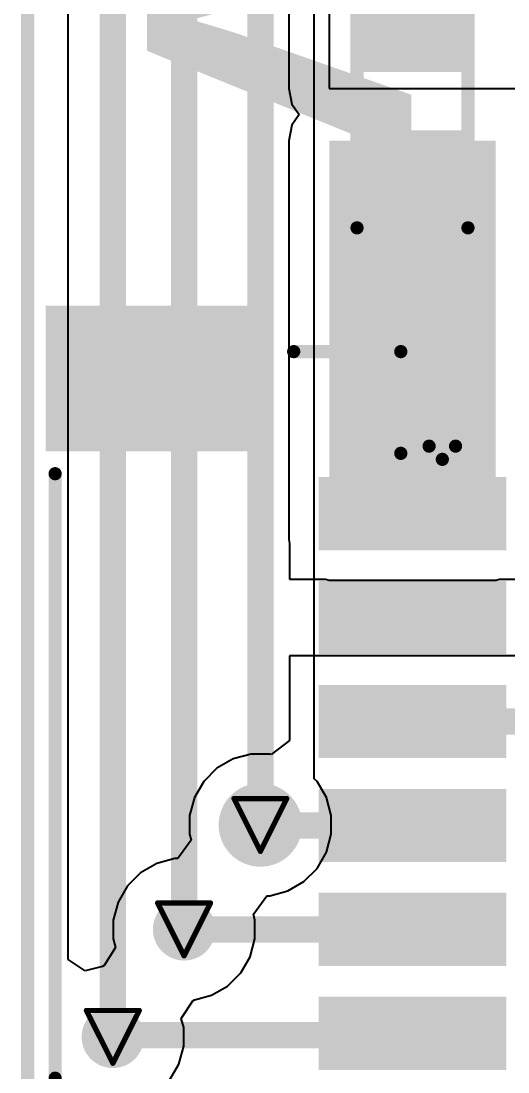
# Model space of a CAD drawing. Header units: inches. Extents: x -0.7 to 8.56, y -0.56 to 6.25.
# Drawn here: x -0.2718 to -0.0874, y 1.4007 to 1.7988 of the extents above; entities that cross this region are included whole.
import ezdxf

# ---------------------------------------------------------------- set-up
doc = ezdxf.new("R2010")
doc.units = ezdxf.units.IN
doc.header["$MEASUREMENT"] = 0
for name, color, linetype in [('Board Outline', 216, 'Continuous'), ('Bottom Layer', 5, 'Continuous'), ('Bottom Overlay', 54, 'Continuous'), ('Bottom Paste', 16, 'Continuous'), ('Bottom Solder', 6, 'Continuous'), ('Drill Drawing', 1, 'Continuous'), ('Top Layer', 1, 'Continuous'), ('Top Solder', 216, 'Continuous'), ('Via Holes', 16, 'Continuous')]:
    doc.layers.add(name, color=color, linetype=linetype)
doc.styles.add('Arial Black_Bold', font='', dxfattribs={"height": 0.2})
doc.styles.get('Arial Black_Bold').set_extended_font_data('Arial Black', bold=True)

# ---------------------------------------------------------------- blocks, each defined once
blk = doc.blocks.new('R___0603_B_69')
at = {"layer": 'Bottom Layer'}
for points in [[(-0.045, -0.0175), (-0.045, 0.0175), (-0.015, 0.0175), (-0.015, -0.0175)], [(0.015, -0.0175), (0.015, 0.0175), (0.045, 0.0175), (0.045, -0.0175)]]:
    blk.add_hatch(color=5, dxfattribs=at).paths.add_polyline_path(points)
at = {"layer": 'Bottom Paste'}
for points in [[(-0.045, -0.0175), (-0.045, 0.0175), (-0.015, 0.0175), (-0.015, -0.0175)], [(0.015, -0.0175), (0.015, 0.0175), (0.045, 0.0175), (0.045, -0.0175)]]:
    blk.add_hatch(color=16, dxfattribs=at).paths.add_polyline_path(points)
at = {"layer": 'Bottom Solder'}
for points in [[(-0.049, -0.0215), (-0.049, 0.0215), (-0.011, 0.0215), (-0.011, -0.0215)], [(0.011, -0.0215), (0.011, 0.0215), (0.049, 0.0215), (0.049, -0.0215)]]:
    blk.add_hatch(color=6, dxfattribs=at).paths.add_polyline_path(points)
at = {"layer": 'Bottom Overlay'}
for points in [[(0.048, 0.021, 0.005, 0.005, 0), (-0.048, 0.021, 0.005, 0.005, 0)], [(-0.048, 0.021, 0.005, 0.005, 0), (-0.048, -0.021, 0.005, 0.005, 0)], [(0.048, 0.021, 0.005, 0.005, 0), (0.048, -0.021, 0.005, 0.005, 0)], [(-0.048, -0.021, 0.005, 0.005, 0), (0.048, -0.021, 0.005, 0.005, 0)]]:
    blk.add_lwpolyline(points, format="xyseb", dxfattribs=at)
for points in [[(-0.04925, 0.021, 0.0025, 0.0025, 1), (-0.04675, 0.021, 0.0025, 0.0025, 1)], [(-0.04925, 0.021, 0.0025, 0.0025, 1), (-0.04675, 0.021, 0.0025, 0.0025, 1)], [(0.04675, 0.021, 0.0025, 0.0025, 1), (0.04925, 0.021, 0.0025, 0.0025, 1)], [(0.04675, 0.021, 0.0025, 0.0025, 1), (0.04925, 0.021, 0.0025, 0.0025, 1)], [(-0.04925, -0.021, 0.0025, 0.0025, 1), (-0.04675, -0.021, 0.0025, 0.0025, 1)], [(-0.04925, -0.021, 0.0025, 0.0025, 1), (-0.04675, -0.021, 0.0025, 0.0025, 1)], [(0.04675, -0.021, 0.0025, 0.0025, 1), (0.04925, -0.021, 0.0025, 0.0025, 1)], [(0.04675, -0.021, 0.0025, 0.0025, 1), (0.04925, -0.021, 0.0025, 0.0025, 1)]]:
    blk.add_lwpolyline(points, format="xyseb", close=True, dxfattribs=at)
blk = doc.blocks.new('V________T______B_70')
at = {"layer": 'Bottom Layer'}
for points in [[(-0.10827, 0.0812), (-0.08858, 0.0812), (-0.08858, 0.01821), (-0.10827, 0.01821)], [(-0.0689, 0.0812), (-0.04921, 0.0812), (-0.04921, 0.01821), (-0.0689, 0.01821)], [(-0.02953, 0.0812), (-0.00984, 0.0812), (-0.00984, 0.01821), (-0.02953, 0.01821)], [(0.00984, 0.0812), (0.02953, 0.0812), (0.02953, 0.01821), (0.00984, 0.01821)], [(0.04921, 0.0812), (0.0689, 0.0812), (0.0689, 0.01821), (0.04921, 0.01821)], [(0.08858, 0.0812), (0.10827, 0.0812), (0.10827, 0.01821), (0.08858, 0.01821)], [(-0.17323, -0.01427), (-0.12598, -0.01427), (-0.12598, -0.08514), (-0.17323, -0.08514)], [(0.12598, -0.01427), (0.17323, -0.01427), (0.17323, -0.08514), (0.12598, -0.08514)]]:
    blk.add_hatch(color=5, dxfattribs=at).paths.add_polyline_path(points)
at = {"layer": 'Bottom Paste'}
for points in [[(-0.10827, 0.0812), (-0.08858, 0.0812), (-0.08858, 0.01821), (-0.10827, 0.01821)], [(-0.0689, 0.0812), (-0.04921, 0.0812), (-0.04921, 0.01821), (-0.0689, 0.01821)], [(-0.02953, 0.0812), (-0.00984, 0.0812), (-0.00984, 0.01821), (-0.02953, 0.01821)], [(0.00984, 0.0812), (0.02953, 0.0812), (0.02953, 0.01821), (0.00984, 0.01821)], [(0.04921, 0.0812), (0.0689, 0.0812), (0.0689, 0.01821), (0.04921, 0.01821)], [(0.08858, 0.0812), (0.10827, 0.0812), (0.10827, 0.01821), (0.08858, 0.01821)], [(-0.17323, -0.01427), (-0.12598, -0.01427), (-0.12598, -0.08514), (-0.17323, -0.08514)], [(0.12598, -0.01427), (0.17323, -0.01427), (0.17323, -0.08514), (0.12598, -0.08514)]]:
    blk.add_hatch(color=16, dxfattribs=at).paths.add_polyline_path(points)
at = {"layer": 'Bottom Solder'}
for points in [[(-0.11227, 0.0852), (-0.08458, 0.0852), (-0.08458, 0.01421), (-0.11227, 0.01421)], [(-0.0729, 0.0852), (-0.04521, 0.0852), (-0.04521, 0.01421), (-0.0729, 0.01421)], [(-0.03353, 0.0852), (-0.00584, 0.0852), (-0.00584, 0.01421), (-0.03353, 0.01421)], [(0.00584, 0.0852), (0.03353, 0.0852), (0.03353, 0.01421), (0.00584, 0.01421)], [(0.04521, 0.0852), (0.0729, 0.0852), (0.0729, 0.01421), (0.04521, 0.01421)], [(0.08458, 0.0852), (0.11227, 0.0852), (0.11227, 0.01421), (0.08458, 0.01421)], [(-0.17723, -0.01027), (-0.12198, -0.01027), (-0.12198, -0.08914), (-0.17723, -0.08914)], [(0.12198, -0.01027), (0.17723, -0.01027), (0.17723, -0.08914), (0.12198, -0.08914)]]:
    blk.add_hatch(color=6, dxfattribs=at).paths.add_polyline_path(points)
at = {"layer": 'Bottom Overlay'}
for points in [[(-0.119, 0.061, 0.005, 0.005, 0), (-0.124, 0.066, 0.005, 0.005, 0)], [(-0.124, 0.056, 0.005, 0.005, 0), (-0.124, 0.066, 0.005, 0.005, 0)], [(-0.124, 0.056, 0.005, 0.005, 0), (-0.119, 0.061, 0.005, 0.005, 0)], [(-0.15981, 0.00474, 0.005, 0.005, 0), (-0.15981, 0.04528, 0.005, 0.005, 0)], [(-0.12128, 0.04528, 0.005, 0.005, 0), (-0.15981, 0.04528, 0.005, 0.005, 0)], [(0.15981, 0.04528, 0.005, 0.005, 0), (0.12128, 0.04528, 0.005, 0.005, 0)], [(0.15981, 0.00474, 0.005, 0.005, 0), (0.15981, 0.04528, 0.005, 0.005, 0)], [(0.11544, -0.08556, 0.005, 0.005, 0), (-0.11356, -0.08556, 0.005, 0.005, 0)]]:
    blk.add_lwpolyline(points, format="xyseb", dxfattribs=at)
for points in [[(-0.12525, 0.066, 0.0025, 0.0025, 1), (-0.12275, 0.066, 0.0025, 0.0025, 1)], [(-0.12525, 0.066, 0.0025, 0.0025, 1), (-0.12275, 0.066, 0.0025, 0.0025, 1)], [(-0.12025, 0.061, 0.0025, 0.0025, 1), (-0.11775, 0.061, 0.0025, 0.0025, 1)], [(-0.12025, 0.061, 0.0025, 0.0025, 1), (-0.11775, 0.061, 0.0025, 0.0025, 1)], [(-0.12525, 0.056, 0.0025, 0.0025, 1), (-0.12275, 0.056, 0.0025, 0.0025, 1)], [(-0.12525, 0.056, 0.0025, 0.0025, 1), (-0.12275, 0.056, 0.0025, 0.0025, 1)], [(-0.16106, 0.04528, 0.0025, 0.0025, 1), (-0.15856, 0.04528, 0.0025, 0.0025, 1)], [(-0.16106, 0.04528, 0.0025, 0.0025, 1), (-0.15856, 0.04528, 0.0025, 0.0025, 1)], [(0.12003, 0.04528, 0.0025, 0.0025, 1), (0.12253, 0.04528, 0.0025, 0.0025, 1)], [(0.15856, 0.04528, 0.0025, 0.0025, 1), (0.16106, 0.04528, 0.0025, 0.0025, 1)], [(0.15856, 0.04528, 0.0025, 0.0025, 1), (0.16106, 0.04528, 0.0025, 0.0025, 1)], [(-0.12253, 0.04528, 0.0025, 0.0025, 1), (-0.12003, 0.04528, 0.0025, 0.0025, 1)], [(-0.16106, 0.00474, 0.0025, 0.0025, 1), (-0.15856, 0.00474, 0.0025, 0.0025, 1)], [(0.15856, 0.00474, 0.0025, 0.0025, 1), (0.16106, 0.00474, 0.0025, 0.0025, 1)], [(-0.11481, -0.08556, 0.0025, 0.0025, 1), (-0.11231, -0.08556, 0.0025, 0.0025, 1)], [(0.11419, -0.08556, 0.0025, 0.0025, 1), (0.11669, -0.08556, 0.0025, 0.0025, 1)]]:
    blk.add_lwpolyline(points, format="xyseb", close=True, dxfattribs=at)

msp = doc.modelspace()

# ---------------------------------------------------------------- hatches: boundary and pattern name
at = {"layer": 'Bottom Layer'}
msp.add_hatch(color=5, dxfattribs=at).paths.add_polyline_path([(-0.15508, 1.60236), (-0.09209, 1.60236), (-0.09209, 1.75348), (-0.15508, 1.75348)])
h = msp.add_hatch(color=5, dxfattribs=at)
edge = h.paths.add_edge_path()
edge.add_arc((-0.18115, 1.49428), 0.01181, 0, 360)
h = msp.add_hatch(color=5, dxfattribs=at)
edge = h.paths.add_edge_path()
edge.add_arc((-0.21004, 1.45472), 0.01181, 0, 360)
h = msp.add_hatch(color=5, dxfattribs=at)
edge = h.paths.add_edge_path()
edge.add_arc((-0.237, 1.414), 0.01181, 0, 360)
at = {"layer": 'Bottom Solder'}
h = msp.add_hatch(color=6, dxfattribs=at)
edge = h.paths.add_edge_path()
edge.add_arc((-0.18115, 1.49428), 0.01581, 0, 360)
at = {"layer": 'Top Layer'}
h = msp.add_hatch(color=1, dxfattribs=at)
edge = h.paths.add_edge_path()
edge.add_arc((-0.18115, 1.49428), 0.01181, 0, 360)
h = msp.add_hatch(color=1, dxfattribs=at)
edge = h.paths.add_edge_path()
edge.add_arc((-0.21004, 1.45472), 0.01181, 0, 360)
h = msp.add_hatch(color=1, dxfattribs=at)
edge = h.paths.add_edge_path()
edge.add_arc((-0.237, 1.414), 0.01181, 0, 360)
at = {"layer": 'Top Solder'}
h = msp.add_hatch(color=216, dxfattribs=at)
edge = h.paths.add_edge_path()
edge.add_arc((-0.18115, 1.49428), 0.01581, 0, 360)
at = {"layer": 'Via Holes'}
h = msp.add_hatch(color=7, dxfattribs=at)
edge = h.paths.add_edge_path()
edge.add_arc((-0.18115, 1.49428), 0.00591, 0, 360)
h = msp.add_hatch(color=7, dxfattribs=at)
edge = h.paths.add_edge_path()
edge.add_arc((-0.21004, 1.45472), 0.00591, 0, 360)
h = msp.add_hatch(color=7, dxfattribs=at)
edge = h.paths.add_edge_path()
edge.add_arc((-0.237, 1.414), 0.00591, 0, 360)

# ---------------------------------------------------------------- linework, layer by layer
at = {"layer": 'Board Outline'}
msp.add_lwpolyline([(-0.26925, -0.05709, 0.005, 0.005, 0), (-0.26925, 3.24409, 0.005, 0.005, 0)], format="xyseb", dxfattribs=at)
msp.add_lwpolyline([(-0.26925, -0.05709, 0.005, 0.005, 0), (-0.26925, 3.24409, 0.005, 0.005, 0)], format="xyseb", dxfattribs=at)
msp.add_lwpolyline([(-0.26925, -0.05709, 0.005, 0.005, 0), (-0.26925, 3.24409, 0.005, 0.005, 0)], format="xyseb", dxfattribs=at)
msp.add_lwpolyline([(-0.26925, -0.05709, 0.005, 0.005, 0), (-0.26925, 3.24409, 0.005, 0.005, 0)], format="xyseb", dxfattribs=at)
at = {"layer": 'Bottom Layer'}
for p, q in [((-0.25396, 1.44325), (-0.25396, 3.24409)), ((-0.17037, 1.83), (-0.17037, 1.77325)), ((-0.15508, 1.83), (-0.15508, 1.77325)), ((-0.17037, 1.77325), (-0.16921, 1.76739)), ((-0.15508, 1.77325), (0.39015, 1.77325)), ((-0.16921, 1.76739), (-0.16652, 1.76337)), ((-0.16652, 1.76337), (-0.16921, 1.75934)), ((-0.16921, 1.75934), (-0.17037, 1.75348)), ((-0.17037, 1.75348), (-0.17037, 1.60236)), ((-0.17037, 1.60236), (-0.17008, 1.60088)), ((-0.17008, 1.60088), (-0.17008, 1.58736)), ((-0.17008, 1.58736), (-0.15656, 1.58736)), ((-0.15656, 1.58736), (-0.15508, 1.58707)), ((-0.15508, 1.58707), (-0.09209, 1.58707)), ((-0.09209, 1.58707), (-0.09061, 1.58736)), ((-0.09061, 1.58736), (-0.07709, 1.58736)), ((-0.07709, 1.55831), (-0.17008, 1.55831)), ((-0.17008, 1.55831), (-0.17008, 1.52632)), ((-0.17008, 1.52632), (-0.17708, 1.52095)), ((-0.18468, 1.5211), (-0.1915, 1.51927)), ((-0.17762, 1.5211), (-0.18468, 1.5211)), ((-0.17708, 1.52095), (-0.17762, 1.5211)), ((-0.1915, 1.51927), (-0.19762, 1.51574)), ((-0.19762, 1.51574), (-0.20261, 1.51075)), ((-0.20261, 1.51075), (-0.20614, 1.50463)), ((-0.20614, 1.50463), (-0.20797, 1.49781)), ((-0.20797, 1.49781), (-0.20797, 1.49075)), ((-0.20797, 1.49075), (-0.20737, 1.48854)), ((-0.20737, 1.48854), (-0.21245, 1.48154)), ((-0.21357, 1.48154), (-0.22039, 1.47971)), ((-0.21245, 1.48154), (-0.21357, 1.48154)), ((-0.22039, 1.47971), (-0.2265, 1.47618)), ((-0.2265, 1.47618), (-0.23149, 1.47119)), ((-0.23149, 1.47119), (-0.23502, 1.46507)), ((-0.23502, 1.46507), (-0.23685, 1.45825)), ((-0.23685, 1.45825), (-0.23685, 1.45119)), ((-0.23685, 1.45119), (-0.23594, 1.44781)), ((-0.23594, 1.44781), (-0.24029, 1.44105)), ((-0.24743, 1.43904), (-0.25396, 1.44325)), ((-0.24696, 1.43909), (-0.24743, 1.43904)), ((-0.24098, 1.44069), (-0.24696, 1.43909)), ((-0.24029, 1.44105), (-0.24098, 1.44069))]:
    msp.add_line(p, q, dxfattribs=at)
for points in [[(-0.12358, 1.53346, 0.01, 0.01, 0), (-0.06786, 1.53346, 0.01, 0.01, 0)], [(-0.18115, 1.49409, 0.01, 0.01, 0), (-0.18115, 1.49428, 0.01, 0.01, 0)], [(-0.18115, 1.49409, 0.01, 0.01, 0), (-0.12358, 1.49409, 0.01, 0.01, 0)], [(-0.21004, 1.45472, 0.01, 0.01, 0), (-0.12358, 1.45472, 0.01, 0.01, 0)], [(-0.237, 1.41468, 0.01, 0.01, 0), (-0.12426, 1.41468, 0.01, 0.01, 0)], [(-0.12426, 1.41468, 0.01, 0.01, 0), (-0.12358, 1.41535, 0.01, 0.01, 0)]]:
    msp.add_lwpolyline(points, format="xyseb", dxfattribs=at)
for points in [[(-0.12608, 1.53346, 0.005, 0.005, 1), (-0.12108, 1.53346, 0.005, 0.005, 1)], [(-0.18365, 1.49428, 0.005, 0.005, 1), (-0.17865, 1.49428, 0.005, 0.005, 1)], [(-0.18365, 1.49409, 0.005, 0.005, 1), (-0.17865, 1.49409, 0.005, 0.005, 1)], [(-0.18365, 1.49409, 0.005, 0.005, 1), (-0.17865, 1.49409, 0.005, 0.005, 1)], [(-0.12608, 1.49409, 0.005, 0.005, 1), (-0.12108, 1.49409, 0.005, 0.005, 1)], [(-0.21254, 1.45472, 0.005, 0.005, 1), (-0.20754, 1.45472, 0.005, 0.005, 1)], [(-0.12608, 1.45472, 0.005, 0.005, 1), (-0.12108, 1.45472, 0.005, 0.005, 1)], [(-0.2395, 1.41468, 0.005, 0.005, 1), (-0.2345, 1.41468, 0.005, 0.005, 1)], [(-0.12676, 1.41468, 0.005, 0.005, 1), (-0.12176, 1.41468, 0.005, 0.005, 1)], [(-0.12676, 1.41468, 0.005, 0.005, 1), (-0.12176, 1.41468, 0.005, 0.005, 1)], [(-0.12608, 1.41535, 0.005, 0.005, 1), (-0.12108, 1.41535, 0.005, 0.005, 1)]]:
    msp.add_lwpolyline(points, format="xyseb", close=True, dxfattribs=at)
at = {"layer": 'Drill Drawing'}
for points in [[(-0.19115, 1.50428, 0.002, 0.002, 0), (-0.17115, 1.50428, 0.002, 0.002, 0)], [(-0.19115, 1.50428, 0.002, 0.002, 0), (-0.18115, 1.48428, 0.002, 0.002, 0)], [(-0.18115, 1.48428, 0.002, 0.002, 0), (-0.17115, 1.50428, 0.002, 0.002, 0)], [(-0.22004, 1.46472, 0.002, 0.002, 0), (-0.20004, 1.46472, 0.002, 0.002, 0)], [(-0.22004, 1.46472, 0.002, 0.002, 0), (-0.21004, 1.44472, 0.002, 0.002, 0)], [(-0.21004, 1.44472, 0.002, 0.002, 0), (-0.20004, 1.46472, 0.002, 0.002, 0)], [(-0.247, 1.424, 0.002, 0.002, 0), (-0.227, 1.424, 0.002, 0.002, 0)], [(-0.247, 1.424, 0.002, 0.002, 0), (-0.237, 1.404, 0.002, 0.002, 0)], [(-0.237, 1.404, 0.002, 0.002, 0), (-0.227, 1.424, 0.002, 0.002, 0)]]:
    msp.add_lwpolyline(points, format="xyseb", dxfattribs=at)
for points in [[(-0.19165, 1.50428, 0.001, 0.001, 1), (-0.19065, 1.50428, 0.001, 0.001, 1)], [(-0.19165, 1.50428, 0.001, 0.001, 1), (-0.19065, 1.50428, 0.001, 0.001, 1)], [(-0.17165, 1.50428, 0.001, 0.001, 1), (-0.17065, 1.50428, 0.001, 0.001, 1)], [(-0.17165, 1.50428, 0.001, 0.001, 1), (-0.17065, 1.50428, 0.001, 0.001, 1)], [(-0.18165, 1.48428, 0.001, 0.001, 1), (-0.18065, 1.48428, 0.001, 0.001, 1)], [(-0.18165, 1.48428, 0.001, 0.001, 1), (-0.18065, 1.48428, 0.001, 0.001, 1)], [(-0.22054, 1.46472, 0.001, 0.001, 1), (-0.21954, 1.46472, 0.001, 0.001, 1)], [(-0.22054, 1.46472, 0.001, 0.001, 1), (-0.21954, 1.46472, 0.001, 0.001, 1)], [(-0.20054, 1.46472, 0.001, 0.001, 1), (-0.19954, 1.46472, 0.001, 0.001, 1)], [(-0.20054, 1.46472, 0.001, 0.001, 1), (-0.19954, 1.46472, 0.001, 0.001, 1)], [(-0.21054, 1.44472, 0.001, 0.001, 1), (-0.20954, 1.44472, 0.001, 0.001, 1)], [(-0.21054, 1.44472, 0.001, 0.001, 1), (-0.20954, 1.44472, 0.001, 0.001, 1)], [(-0.2475, 1.424, 0.001, 0.001, 1), (-0.2465, 1.424, 0.001, 0.001, 1)], [(-0.2475, 1.424, 0.001, 0.001, 1), (-0.2465, 1.424, 0.001, 0.001, 1)], [(-0.2275, 1.424, 0.001, 0.001, 1), (-0.2265, 1.424, 0.001, 0.001, 1)], [(-0.2275, 1.424, 0.001, 0.001, 1), (-0.2265, 1.424, 0.001, 0.001, 1)], [(-0.2375, 1.404, 0.001, 0.001, 1), (-0.2365, 1.404, 0.001, 0.001, 1)], [(-0.2375, 1.404, 0.001, 0.001, 1), (-0.2365, 1.404, 0.001, 0.001, 1)]]:
    msp.add_lwpolyline(points, format="xyseb", close=True, dxfattribs=at)
at = {"layer": 'Top Layer'}
for p, q in [((-0.16076, 1.51181), (-0.16076, 1.96333)), ((-0.1597, 1.51075), (-0.16076, 1.51181)), ((-0.15617, 1.50463), (-0.1597, 1.51075)), ((-0.15434, 1.49781), (-0.15617, 1.50463)), ((-0.15434, 1.49075), (-0.15434, 1.49781)), ((-0.15617, 1.48394), (-0.15434, 1.49075)), ((-0.1597, 1.47782), (-0.15617, 1.48394)), ((-0.16469, 1.47283), (-0.1597, 1.47782)), ((-0.17762, 1.46747), (-0.17081, 1.4693)), ((-0.17081, 1.4693), (-0.16469, 1.47283)), ((-0.18382, 1.46047), (-0.17875, 1.46747)), ((-0.17875, 1.46747), (-0.17762, 1.46747)), ((-0.18323, 1.45825), (-0.18382, 1.46047)), ((-0.18323, 1.45119), (-0.18323, 1.45825)), ((-0.18506, 1.44438), (-0.18323, 1.45119)), ((-0.18859, 1.43826), (-0.18506, 1.44438)), ((-0.19358, 1.43327), (-0.18859, 1.43826)), ((-0.19969, 1.42974), (-0.19358, 1.43327)), ((-0.20606, 1.42803), (-0.19969, 1.42974)), ((-0.2111, 1.42091), (-0.20675, 1.42768)), ((-0.20675, 1.42768), (-0.20606, 1.42803)), ((-0.21019, 1.41753), (-0.2111, 1.42091)), ((-0.21019, 1.41047), (-0.21019, 1.41753)), ((-0.21202, 1.40365), (-0.21019, 1.41047)), ((-0.21555, 1.39754), (-0.21202, 1.40365))]:
    msp.add_line(p, q, dxfattribs=at)
for points in [[(-0.237, 1.414, 0.01, 0.01, 0), (-0.237, 2.49799, 0.01, 0.01, 0)], [(-0.21004, 1.45472, 0.01, 0.01, 0), (-0.21004, 2.00296, 0.01, 0.01, 0)], [(-0.18115, 1.49428, 0.01, 0.01, 0), (-0.18115, 1.97294, 0.01, 0.01, 0)]]:
    msp.add_lwpolyline(points, format="xyseb", dxfattribs=at)
for points in [[(-0.18365, 1.49428, 0.005, 0.005, 1), (-0.17865, 1.49428, 0.005, 0.005, 1)], [(-0.21254, 1.45472, 0.005, 0.005, 1), (-0.20754, 1.45472, 0.005, 0.005, 1)], [(-0.2395, 1.414, 0.005, 0.005, 1), (-0.2345, 1.414, 0.005, 0.005, 1)]]:
    msp.add_lwpolyline(points, format="xyseb", close=True, dxfattribs=at)

# ---------------------------------------------------------------- block references
for name, p, rotation in [('R___0603_B_69', (-0.12358, 1.76848), 90), ('V________T______B_70', (-0.17329, 1.51378), 270)]:
    msp.add_blockref(name, p, dxfattribs=dict(rotation=rotation))

# ---------------------------------------------------------------- texts
at = {"layer": 'Bottom Overlay', "style": 'Arial Black_Bold', "text_generation_flag": 2}
msp.add_text('VOLTLINK', height=0.1, rotation=270, dxfattribs=at).set_placement((-0.22407, 1.74576))

doc.saveas('drawing.dxf')
